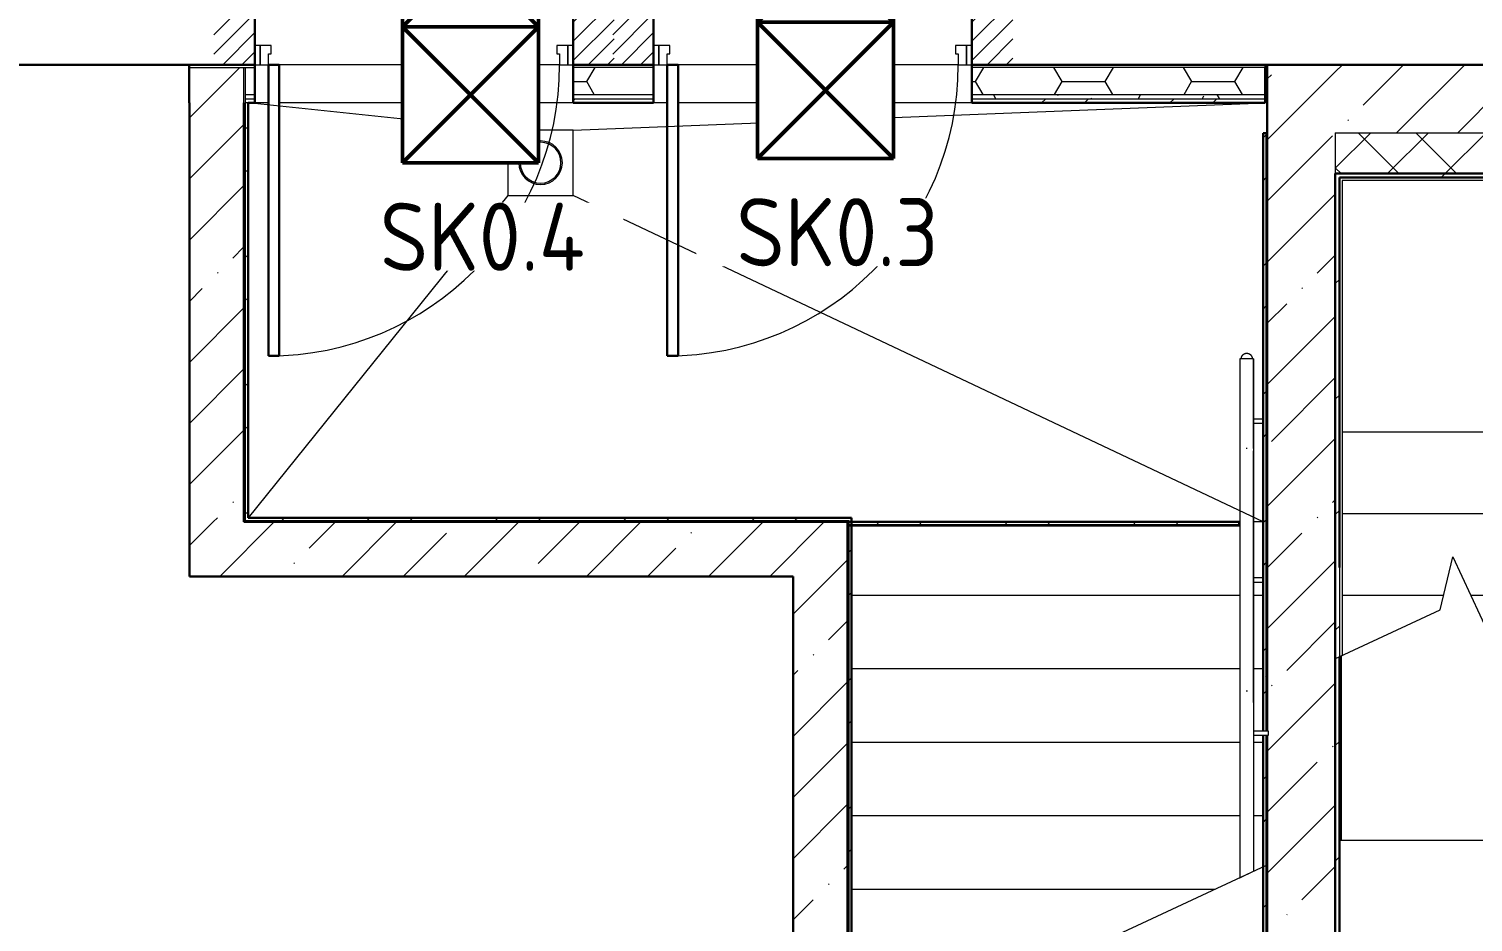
# Model space of a CAD drawing. Header units: millimetres. Extents: x -325553 to 627452, y -28539 to 738858.
# Drawn here: x -186470 to -181163, y 643672 to 646954 of the extents above; entities that cross this region are included whole.
import ezdxf

# ---------------------------------------------------------------- set-up
doc = ezdxf.new("R2010")
doc.units = ezdxf.units.MM
doc.set_wipeout_variables(frame=1)
doc.linetypes.add('ADSK_Сверху', pattern=[450, 300, -150])
doc.linetypes.add('ADSK_Штриховая_ш2 п1_5', pattern=[4.5, 3, -1.5])
for name, color, linetype, lineweight in [('RC-Линии_связи-Адресные', 5, 'Continuous', 30), ('Двери', 252, 'Continuous', 9), ('Лестницы', 252, 'Continuous', 9), ('Линии', 7, 'Continuous', 9), ('Маркировка Не АУ', 7, 'Continuous', 25), ('НО СКУД', 7, 'Continuous', 50), ('Ограждение', 252, 'Continuous', 9), ('Перекрытие', 252, 'Continuous', 18), ('Сантехника', 252, 'Continuous', 9), ('Стены внутренние', 7, 'Continuous', 18), ('Стены наружные', 7, 'Continuous', 18), ('Стены штриховка', 7, 'Continuous', 9)]:
    doc.layers.add(name, color=color, linetype=linetype, lineweight=lineweight)
doc.styles.add('ISOCPEUR', font='isocpeur.ttf', dxfattribs={"width": 0.9, "height": 350})

# ---------------------------------------------------------------- blocks, each defined once
blk = doc.blocks.new('подвал')
at = {"layer": 'Двери', "lineweight": 18, "true_color": 0x636466}
h = blk.add_hatch(dxfattribs=at)
h.set_pattern_fill('FP_1', color=251, angle=180, style=0, pattern_type=2)
h.set_pattern_definition([(225, (-184251.95, 14336.906), (35.3553, -35.3553), [])])
h.paths.add_polyline_path([(-183517, 14111.9), (-183517, 14561.9), (-183667, 14561.9), (-183667, 14111.9)])
h.paths.add_polyline_path([(-184987, 14111.9), (-184837, 14111.9), (-184837, 14561.9), (-184987, 14561.9)])
h = blk.add_hatch(dxfattribs=at)
h.set_pattern_fill('FP_1', color=251, angle=180, style=0, pattern_type=2)
h.set_pattern_definition([(225, (-182786.95, 14336.906), (35.3553, -35.3553), [])])
h.paths.add_polyline_path([(-182052, 14111.9), (-182052, 14561.9), (-182202, 14561.9), (-182202, 14111.9), (-182065.7, 14111.9)])
h.paths.add_polyline_path([(-183522, 14111.9), (-183372, 14111.9), (-183372, 14561.9), (-183522, 14561.9)])
at = {"layer": 'Ограждение', "true_color": 0x636466}
h = blk.add_hatch(dxfattribs=at)
h.set_pattern_fill('FP_22', color=251, style=0, pattern_type=2)
h.set_pattern_definition([(0, (-204731, -798.36), (0, 600), []), (90, (-204731, -798.36), (-600, 4e-14), [])])
h.paths.add_polyline_path([(-180844.2, 11261.9), (-180844.2, 11940.2), (-180852, 11936.6), (-180852, 11261.9)])
at = {"layer": 'Двери', "color": 251, "linetype": 'ADSK_Штриховая_ш2 п1_5', "true_color": 0x636466}
for p, q in [((-184837, 14111.9), (-184837, 14561.9)), ((-183667, 14561.9), (-183667, 14111.9)), ((-183372, 14111.9), (-183372, 14561.9)), ((-182202, 14561.9), (-182202, 14111.9)), ((-184987, 14111.9), (-184837, 14111.9)), ((-183667, 14111.9), (-183517, 14111.9)), ((-183522, 14111.9), (-183372, 14111.9)), ((-182202, 14111.9), (-182052, 14111.9))]:
    blk.add_line(p, q, dxfattribs=at)
at = {"layer": 'Двери', "color": 251, "true_color": 0x636466}
for p, q in [((-184817, 14181.9), (-184837, 14181.9)), ((-184837, 14181.9), (-184837, 14111.9)), ((-184817, 14181.9), (-184817, 14111.9)), ((-184777, 14181.9), (-184817, 14181.9)), ((-184817, 14111.9), (-184817, 14181.9)), ((-184777, 14151.9), (-184777, 14181.9)), ((-183687, 14181.9), (-183727, 14181.9)), ((-183727, 14181.9), (-183727, 14151.9)), ((-183687, 14111.9), (-183687, 14181.9)), ((-183687, 14181.9), (-183687, 14111.9)), ((-183667, 14181.9), (-183687, 14181.9)), ((-183667, 14111.9), (-183667, 14181.9)), ((-183352, 14181.9), (-183372, 14181.9)), ((-183372, 14181.9), (-183372, 14111.9)), ((-183352, 14181.9), (-183352, 14111.9)), ((-183312, 14181.9), (-183352, 14181.9)), ((-183352, 14111.9), (-183352, 14181.9)), ((-183312, 14151.9), (-183312, 14181.9)), ((-182222, 14181.9), (-182262, 14181.9)), ((-182262, 14181.9), (-182262, 14151.9)), ((-182222, 14111.9), (-182222, 14181.9)), ((-182222, 14181.9), (-182222, 14111.9)), ((-182202, 14181.9), (-182222, 14181.9)), ((-182202, 14111.9), (-182202, 14181.9)), ((-184787, 14111.9), (-184787, 14151.9)), ((-184787, 14151.9), (-184777, 14151.9)), ((-183727, 14151.9), (-183717, 14151.9)), ((-183717, 14151.9), (-183717, 14111.9)), ((-183322, 14111.9), (-183322, 14151.9)), ((-183322, 14151.9), (-183312, 14151.9)), ((-182262, 14151.9), (-182252, 14151.9)), ((-182252, 14151.9), (-182252, 14111.9)), ((-184837, 14111.9), (-184817, 14111.9)), ((-184817, 14111.9), (-184787, 14111.9)), ((-183717, 14111.9), (-183687, 14111.9)), ((-183687, 14111.9), (-183667, 14111.9)), ((-183372, 14111.9), (-183352, 14111.9)), ((-183352, 14111.9), (-183322, 14111.9)), ((-182252, 14111.9), (-182222, 14111.9)), ((-182222, 14111.9), (-182202, 14111.9))]:
    blk.add_line(p, q, dxfattribs=at)
at = {"layer": 'Двери', "color": 251, "lineweight": 30, "true_color": 0x636466}
for p, q in [((-184747, 14111.9), (-184787, 14111.9)), ((-184787, 14111.9), (-184787, 13041.9)), ((-184747, 13041.9), (-184747, 14111.9)), ((-183282, 14111.9), (-183322, 14111.9)), ((-183322, 14111.9), (-183322, 13041.9)), ((-183282, 13041.9), (-183282, 14111.9)), ((-184787, 13041.9), (-184747, 13041.9)), ((-183322, 13041.9), (-183282, 13041.9))]:
    blk.add_line(p, q, dxfattribs=at)
at = {"layer": 'Двери', "color": 251, "true_color": 0x636466}
for centre in [(-184787, 14111.9), (-183322, 14111.9)]:
    blk.add_arc(centre, 1070, 270, 0, dxfattribs=at)
at = {"layer": 'Лестницы', "color": 251, "true_color": 0x636466}
for p, q in [((-180018.7, 12761.9), (-180842, 12761.9)), ((-180018.7, 12761.9), (-180842, 12761.9)), ((-181217.8, 12431.9), (-181220.7, 12431.9)), ((-181217.8, 12431.9), (-181220.7, 12431.9)), ((-181132, 12431.9), (-181167.2, 12431.9)), ((-181132, 12431.9), (-181167.2, 12431.9)), ((-180018.7, 12461.9), (-180842, 12461.9)), ((-180018.7, 12461.9), (-180842, 12461.9)), ((-180482, 12109.1), (-180434.7, 12303.5)), ((-180434.7, 12303.5), (-180302.7, 12020.3)), ((-181217.8, 12161.9), (-182644.2, 12161.9)), ((-181217.8, 12161.9), (-182644.2, 12161.9)), ((-181132, 12161.9), (-181167.2, 12161.9)), ((-181132, 12161.9), (-181167.2, 12161.9)), ((-180469.2, 12161.9), (-180842, 12161.9)), ((-180469.2, 12161.9), (-180842, 12161.9)), ((-180268.3, 12161.9), (-180368.7, 12161.9)), ((-180268.3, 12161.9), (-180368.7, 12161.9)), ((-180868.7, 11928.8), (-180482, 12109.1)), ((-181217.8, 11891.9), (-182644.2, 11891.9)), ((-181217.8, 11891.9), (-182644.2, 11891.9)), ((-181132, 11891.9), (-181167.2, 11891.9)), ((-181132, 11891.9), (-181167.2, 11891.9)), ((-181217.8, 11621.9), (-182644.2, 11621.9)), ((-181217.8, 11621.9), (-182644.2, 11621.9)), ((-181132, 11621.9), (-181167.2, 11621.9)), ((-181132, 11621.9), (-181167.2, 11621.9)), ((-181217.2, 11351.9), (-182644.2, 11351.9)), ((-181217.2, 11351.9), (-182644.2, 11351.9)), ((-181132, 11351.9), (-181167.2, 11351.9)), ((-181132, 11351.9), (-181167.2, 11351.9)), ((-181775.9, 10864.7), (-181119.2, 11171)), ((-181310.2, 11081.9), (-182644.2, 11081.9)), ((-181310.2, 11081.9), (-182644.2, 11081.9))]:
    blk.add_line(p, q, dxfattribs=at)
at = {"layer": 'Линии', "color": 251, "linetype": 'ADSK_Сверху', "ltscale": 100, "true_color": 0x636466}
for p, q in [((-183907, 13871.9), (-184862, 13971.9)), ((-183667, 13871.9), (-181124.5, 13971.9)), ((-183907, 13631.9), (-184862, 12446.9)), ((-181132, 12431.9), (-183667, 13631.9))]:
    blk.add_line(p, q, dxfattribs=at)
at = {"layer": 'Ограждение', "color": 251, "true_color": 0x636466}
for p, q in [((-180842, 13686.9), (-180842, 13061.9)), ((-179868.7, 13686.9), (-180842, 13686.9)), ((-180842, 13061.9), (-180842, 11941.2)), ((-181217.2, 13031.9), (-181217.2, 12701.5)), ((-181167.2, 13031.9), (-181217.2, 13031.9)), ((-181217.2, 13031.9), (-181217.2, 12701.9)), ((-181189.9, 13031.9), (-181194.5, 13031.9)), ((-181167.2, 12701.5), (-181167.2, 13031.9)), ((-181167.2, 13031.9), (-181167.2, 12701.9)), ((-181132, 12809.5), (-181167.2, 12809.5)), ((-181167.2, 12794.5), (-181132, 12794.5)), ((-181217.2, 12701.9), (-181217.2, 11125.3)), ((-181217.2, 12693.7), (-181217.2, 11768.9)), ((-181167.2, 12701.9), (-181167.2, 11148.6)), ((-181167.2, 11768.9), (-181167.2, 12693.7)), ((-180852, 12264.9), (-180852, 11936.6)), ((-181132, 12226.4), (-181167.2, 12226.4)), ((-181167.2, 12211.4), (-181132, 12211.4)), ((-180852, 11936.6), (-180842, 11941.2)), ((-180844.2, 11261.9), (-180844.2, 11940.2)), ((-181189.6, 11810.7), (-181194.8, 11810.7)), ((-181112.2, 11663.9), (-181167.2, 11663.9)), ((-181167.2, 11648.9), (-181112.2, 11648.9)), ((-181112.2, 11656.4), (-181112.2, 11663.9)), ((-181112.2, 11648.9), (-181112.2, 11656.4)), ((-181217.2, 11125.3), (-181167.2, 11148.6))]:
    blk.add_line(p, q, dxfattribs=at)
at = {"layer": 'Ограждение', "color": 251, "true_color": 0x636466, "flags": 128}
for points in [[(-181212.2, 13031.9), (-181212.2, 13032.7), (-181212.1, 13033.5), (-181212, 13034.3), (-181211.9, 13035.1), (-181211.8, 13035.9), (-181211.6, 13036.7), (-181211.4, 13037.4), (-181211.2, 13038.2), (-181210.9, 13039), (-181210.6, 13039.7), (-181210.3, 13040.4), (-181209.9, 13041.1), (-181209.5, 13041.8), (-181209.1, 13042.5), (-181208.7, 13043.2), (-181208.2, 13043.8), (-181207.7, 13044.5), (-181207.2, 13045.1), (-181206.7, 13045.7), (-181206.1, 13046.3), (-181205.5, 13046.8), (-181204.9, 13047.3), (-181204.3, 13047.8), (-181203.7, 13048.3), (-181203, 13048.7), (-181202.3, 13049.2), (-181201.6, 13049.5), (-181200.9, 13049.9), (-181200.2, 13050.2), (-181199.4, 13050.5), (-181198.7, 13050.8), (-181197.9, 13051.1), (-181197.2, 13051.3), (-181196.4, 13051.5), (-181195.6, 13051.6), (-181194.8, 13051.7), (-181194, 13051.8), (-181193.2, 13051.9), (-181192.4, 13051.9), (-181192.2, 13051.9)], [(-181192.2, 13051.9), (-181191.4, 13051.9), (-181190.6, 13051.8), (-181189.8, 13051.8), (-181189, 13051.7), (-181188.2, 13051.5), (-181187.4, 13051.3), (-181186.7, 13051.1), (-181185.9, 13050.9), (-181185.1, 13050.6), (-181184.4, 13050.3), (-181183.7, 13050), (-181183, 13049.6), (-181182.3, 13049.3), (-181181.6, 13048.9), (-181180.9, 13048.4), (-181180.2, 13047.9), (-181179.6, 13047.5), (-181179, 13046.9), (-181178.4, 13046.4), (-181177.8, 13045.8), (-181177.3, 13045.3), (-181176.8, 13044.6), (-181176.3, 13044), (-181175.8, 13043.4), (-181175.4, 13042.7), (-181174.9, 13042), (-181174.6, 13041.3), (-181174.2, 13040.6), (-181173.9, 13039.9), (-181173.5, 13039.2), (-181173.3, 13038.4), (-181173, 13037.6), (-181172.8, 13036.9), (-181172.6, 13036.1), (-181172.5, 13035.3), (-181172.4, 13034.5), (-181172.3, 13033.7), (-181172.2, 13032.9), (-181172.2, 13032.1), (-181172.2, 13031.9)]]:
    blk.add_lwpolyline(points, dxfattribs=at)
at = {"layer": 'Ограждение', "color": 251, "true_color": 0x636466}
blk.add_open_spline([(-181190.3, 12701.9), (-181190.9, 12701.9), (-181192.2, 12701.9), (-181193.4, 12701.9), (-181194.1, 12701.9)], degree=3, dxfattribs=at)
at = {"layer": 'Перекрытие', "color": 251, "true_color": 0x636466}
for p, q in [((-183907, 13871.9), (-183907, 13631.9)), ((-183667, 13871.9), (-183907, 13871.9)), ((-183667, 13631.9), (-183667, 13871.9)), ((-183907, 13631.9), (-183667, 13631.9)), ((-178668.7, 11261.9), (-180852, 11261.9))]:
    blk.add_line(p, q, dxfattribs=at)
at = {"layer": 'Сантехника', "color": 251, "true_color": 0x636466}
for p, q in [((-183667, 13871.9), (-183907, 13871.9)), ((-183907, 13871.9), (-183907, 13631.9)), ((-183667, 13631.9), (-183667, 13871.9)), ((-183907, 13631.9), (-183667, 13631.9))]:
    blk.add_line(p, q, dxfattribs=at)
for radius, start, end in [(80, 90, 270), (75, 90, 270), (75, 109.9712, 115.0288), (80, 270, 90), (75, 270, 90), (75, 64.9712, 70.0288), (75, 154.9712, 160.0288), (75, 19.9712, 25.0288), (75, 199.9712, 205.0288), (75, 334.9712, 340.0288), (75, 244.9712, 250.0288), (75, 289.9712, 295.0288)]:
    blk.add_arc((-183787, 13751.9), radius, start, end, dxfattribs=at)
at = {"layer": 'Стены внутренние', "color": 251, "linetype": 'Continuous', "lineweight": 9, "true_color": 0x636466}
for p, q in [((-180867, 13731.9), (-180736.9, 13861.9)), ((-180633.2, 13711.9), (-180783.2, 13861.9)), ((-180674.8, 13711.9), (-180524.8, 13861.9)), ((-180421.1, 13711.9), (-180571.1, 13861.9)), ((-180462.6, 13711.9), (-180312.6, 13861.9)), ((-180845.3, 13711.9), (-180867, 13733.5))]:
    blk.add_line(p, q, dxfattribs=at)
at = {"layer": 'Стены внутренние', "color": 251, "lineweight": 30, "true_color": 0x636466}
blk.add_line((-180867, 13711.9), (-176567, 13711.9), dxfattribs=at)
at = {"layer": 'Стены наружные', "color": 251, "lineweight": 30, "true_color": 0x636466}
for p, q in [((-183372, 13971.9), (-183372, 15786.9)), ((-184837, 13971.9), (-184837, 14561.9)), ((-183667, 14561.9), (-183667, 13971.9)), ((-182202, 14561.9), (-182202, 13971.9)), ((-184837, 14111.9), (-200767, 14111.9)), ((-185078, 14111.9), (-185078, 13971.9)), ((-183667, 14111.9), (-183372, 14111.9)), ((-176917, 14111.9), (-182202, 14111.9)), ((-181124.5, 13971.9), (-181124.5, 14101.9)), ((-181124.5, 14101.9), (-181123.5, 14101.9)), ((-181123.5, 14101.9), (-181123.5, 14111.9)), ((-181117, 11663.9), (-181117, 14111.9)), ((-185078, 13971.9), (-185077, 13971.9)), ((-185077, 13971.9), (-185077, 12231.9)), ((-184877, 12431.9), (-184877, 13971.9)), ((-184862, 13971.9), (-184837, 13971.9)), ((-184862, 12446.9), (-184862, 13971.9)), ((-183667, 13971.9), (-183372, 13971.9)), ((-182202, 13971.9), (-181124.5, 13971.9)), ((-181117, 13859.9), (-181132, 13859.9)), ((-181132, 13859.9), (-181132, 11663.7)), ((-180867, 10259.9), (-180867, 13711.9)), ((-180852, 12264.4), (-180852, 13696.9)), ((-180852, 13696.9), (-176552, 13696.9)), ((-184877, 12431.9), (-181220.7, 12431.9)), ((-182644.2, 12446.9), (-184862, 12446.9)), ((-182659.2, 10541.9), (-182659.2, 12431.9)), ((-182659.2, 12418.9), (-181220.7, 12418.9)), ((-182644.2, 10541.9), (-182644.2, 12446.9)), ((-181220.7, 12418.9), (-181220.7, 12431.9)), ((-185077, 12231.9), (-182859.2, 12231.9)), ((-182859.2, 12231.9), (-182859.2, 9310.4)), ((-180852, 10274.9), (-180852, 11936.6)), ((-181132, 11649.2), (-181132, 10541.9)), ((-181117, 9310.4), (-181117, 11648.9))]:
    blk.add_line(p, q, dxfattribs=at)
at = {"layer": 'Стены наружные', "color": 251, "true_color": 0x636466}
for p, q in [((-185078, 14101.9), (-184877, 14101.9)), ((-183717, 14111.9), (-184787, 14111.9)), ((-182252, 14111.9), (-183322, 14111.9)), ((-184787, 13971.9), (-184837, 13971.9)), ((-183667, 13971.9), (-184747, 13971.9)), ((-183322, 13971.9), (-183372, 13971.9)), ((-182202, 13971.9), (-183282, 13971.9))]:
    blk.add_line(p, q, dxfattribs=at)
at = {"layer": 'Стены наружные', "color": 251, "linetype": 'Continuous', "lineweight": 9, "true_color": 0x636466}
for p, q in [((-185077.8, 13915.6), (-184891.6, 14101.9)), ((-183617.2, 14049.6), (-183587, 14101.9)), ((-182188.4, 14049.6), (-182158.3, 14101.9)), ((-181870.9, 14049.7), (-181901, 14101.9)), ((-181712.2, 14049.6), (-181682, 14101.9)), ((-181394.6, 14049.7), (-181424.8, 14101.9)), ((-181235.9, 14049.6), (-181205.7, 14101.9)), ((-181117, 13835.4), (-180867, 14085.4)), ((-181117, 14059.9), (-181101.7, 14075.2)), ((-180867, 14085.4), (-180840.4, 14111.9)), ((-180764.9, 13962.9), (-180615.9, 14111.9)), ((-180641.4, 13861.9), (-180391.4, 14111.9)), ((-183667, 14049.7), (-183617.2, 14049.7)), ((-183589.6, 14001.9), (-183617.1, 14049.7)), ((-182202, 14049.7), (-182188.5, 14049.7)), ((-182160.8, 14001.9), (-182188.4, 14049.7)), ((-181898.5, 14001.9), (-181870.9, 14049.6)), ((-181871, 14049.7), (-181712.2, 14049.7)), ((-181870.9, 14049.6), (-181870.9, 14049.6)), ((-181870.9, 14049.6), (-181870.9, 14049.6)), ((-181684.6, 14001.9), (-181712.1, 14049.7)), ((-181422.2, 14001.9), (-181394.7, 14049.6)), ((-181394.7, 14049.7), (-181236, 14049.7)), ((-181394.7, 14049.6), (-181394.7, 14049.6)), ((-181394.7, 14049.6), (-181394.7, 14049.6)), ((-181208.3, 14001.9), (-181235.9, 14049.7)), ((-180416.9, 13861.9), (-180259.8, 14019.1)), ((-183667, 13979.5), (-183659.5, 13986.9)), ((-183459.2, 14001.9), (-183459.4, 14001.5)), ((-182113.7, 13986.9), (-182122.3, 14001.9)), ((-181945.8, 13971.9), (-181930.8, 13986.9)), ((-181884.9, 13997.1), (-181887.7, 14001.9)), ((-181788.7, 13971.9), (-181773.7, 13986.9)), ((-181761.7, 13986.9), (-181762.9, 13988.9)), ((-181582.1, 14001.9), (-181590.8, 13986.9)), ((-181474.4, 13971.9), (-181459.4, 13986.9)), ((-181350.9, 13996), (-181356.1, 13986.9)), ((-181317.2, 13971.9), (-181302.2, 13986.9)), ((-181292.6, 13987.1), (-181301.1, 14001.9)), ((-180821, 13906.8), (-180818.7, 13909.2)), ((-185077.7, 13691.3), (-184877, 13892)), ((-184872, 13874.6), (-184862, 13884.6)), ((-181132, 13842.9), (-181122, 13852.9)), ((-181117, 13610.9), (-180877.2, 13850.7)), ((-184872, 13717.4), (-184862, 13727.4)), ((-181132, 13685.7), (-181122, 13695.7)), ((-180477.6, 13696.9), (-180462.6, 13711.9)), ((-185077.6, 13466.9), (-184877, 13667.5)), ((-181117, 13386.4), (-180867, 13636.4)), ((-184918.3, 13401.7), (-184877, 13443)), ((-184872, 13403.1), (-184862, 13413.1)), ((-181132, 13371.4), (-181122, 13381.4)), ((-181117, 13385.2), (-181122, 13376.5)), ((-180933.3, 13345.5), (-180867, 13411.9)), ((-184974.4, 13345.5), (-184972, 13347.9)), ((-180867, 13307.6), (-180852, 13322.6)), ((-185077.4, 13242.5), (-185030.5, 13289.4)), ((-180989.4, 13289.4), (-180987.1, 13291.8)), ((-185077.3, 13018.1), (-184877, 13218.5)), ((-184872, 13245.9), (-184862, 13255.9)), ((-181132, 13214.2), (-181122, 13224.2)), ((-181117, 13161.9), (-181045.5, 13233.3)), ((-181117, 12937.4), (-180867, 13187.4)), ((-185077.2, 12793.8), (-184877, 12994)), ((-184872, 12977.3), (-184877, 12968.7)), ((-181101.7, 12728.1), (-180867, 12962.9)), ((-184872, 12931.6), (-184862, 12941.6)), ((-181132, 12899.9), (-181122, 12909.9)), ((-180867, 12883.3), (-180852, 12898.3)), ((-185077, 12569.4), (-184877, 12769.5)), ((-184872, 12774.5), (-184862, 12784.5)), ((-181132, 12742.8), (-181122, 12752.8)), ((-181117, 12488.4), (-180867, 12738.4)), ((-181117.8, 12571), (-181122, 12563.7)), ((-184918.3, 12503.6), (-184915.9, 12506)), ((-180877.2, 12503.6), (-180867, 12513.9)), ((-180867, 12459.1), (-180852, 12474.1)), ((-185077, 12345), (-184990, 12431.9)), ((-184990, 12431.9), (-184974.4, 12447.5)), ((-184965.5, 12231.9), (-184765.5, 12431.9)), ((-184872, 12460.2), (-184862, 12470.2)), ((-184738.1, 12436.9), (-184728.1, 12446.9)), ((-184637.7, 12335.3), (-184541, 12431.9)), ((-184516.5, 12231.9), (-184316.5, 12431.9)), ((-184423.8, 12436.9), (-184413.8, 12446.9)), ((-184385.8, 12435.9), (-184386.4, 12436.9)), ((-184266.6, 12436.9), (-184256.6, 12446.9)), ((-184067.5, 12231.9), (-183867.5, 12431.9)), ((-184031.5, 12431.9), (-184034.4, 12436.9)), ((-183952.3, 12436.9), (-183942.3, 12446.9)), ((-183795.8, 12279.1), (-183643, 12431.9)), ((-183795.1, 12436.9), (-183785.1, 12446.9)), ((-183776.1, 12436.9), (-183779, 12431.9)), ((-183618.5, 12231.9), (-183418.5, 12431.9)), ((-183480.8, 12436.9), (-183470.8, 12446.9)), ((-183323.7, 12436.9), (-183313.7, 12446.9)), ((-183169.5, 12231.9), (-182969.5, 12431.9)), ((-183009.4, 12436.9), (-182999.4, 12446.9)), ((-182975.7, 12431.9), (-182978.6, 12436.9)), ((-182945, 12231.9), (-182745, 12431.9)), ((-182852.2, 12436.9), (-182842.2, 12446.9)), ((-182616.2, 12418.9), (-182617.9, 12421.9)), ((-182552.9, 12421.9), (-182542.9, 12431.9)), ((-182395.7, 12421.9), (-182385.7, 12431.9)), ((-182081.4, 12421.9), (-182071.4, 12431.9)), ((-182029.6, 12418.9), (-182031.4, 12421.9)), ((-181924.3, 12421.9), (-181914.3, 12431.9)), ((-181610, 12421.9), (-181600, 12431.9)), ((-181452.8, 12421.9), (-181442.8, 12431.9)), ((-181132, 12428.5), (-181122, 12438.5)), ((-180933.3, 12447.5), (-180930.9, 12449.9)), ((-184292, 12231.9), (-184132.5, 12391.4)), ((-183234.5, 12391.4), (-183232.1, 12393.8)), ((-181117, 12263.9), (-180989.4, 12391.4)), ((-183394, 12231.9), (-183290.6, 12335.3)), ((-182654.2, 12320.6), (-182644.2, 12330.6)), ((-184693.8, 12279.1), (-184691.4, 12281.5)), ((-182720.4, 12231.9), (-182659.2, 12293.2)), ((-182654.2, 12281.5), (-182659.2, 12290.2)), ((-181132, 12271.3), (-181122, 12281.3)), ((-181117, 12039.4), (-180867, 12289.4)), ((-182859.2, 12093.2), (-182720.4, 12231.9)), ((-182654.2, 12163.5), (-182644.2, 12173.5)), ((-182659.2, 12104.8), (-182654.2, 12104.8)), ((-182729.3, 11998.5), (-182659.2, 12068.7)), ((-181045.5, 11886.2), (-180867, 12064.8)), ((-180867, 12034.8), (-180852, 12049.8)), ((-182785.5, 11942.4), (-182783.1, 11944.7)), ((-181132, 11957), (-181122, 11967)), ((-182658.1, 11935.1), (-182659.2, 11933.1)), ((-182659.2, 11901.6), (-182654.2, 11901.6)), ((-182859.2, 11868.7), (-182841.6, 11886.2)), ((-182859.2, 11644.2), (-182659.2, 11844.2)), ((-182654.2, 11849.2), (-182644.2, 11859.2)), ((-181119.3, 11858.1), (-181122, 11862.8)), ((-181117, 11590.3), (-180867, 11840.3)), ((-181132, 11799.8), (-181122, 11809.8)), ((-181101.7, 11830.1), (-181099.3, 11832.5)), ((-182655.9, 11674.9), (-182659.2, 11680.6)), ((-182654.2, 11692), (-182644.2, 11702)), ((-180867, 11610.5), (-180852, 11625.5)), ((-182859.2, 11419.6), (-182659.2, 11619.6)), ((-182659.2, 11596.8), (-182654.2, 11596.8)), ((-180877.2, 11605.6), (-180874.8, 11608)), ((-181117, 11365.8), (-180933.3, 11549.5)), ((-181132, 11485.5), (-181122, 11495.5)), ((-182859.2, 11195.1), (-182659.2, 11395.1)), ((-182654.2, 11377.7), (-182644.2, 11387.7)), ((-181117, 11141.3), (-180867, 11391.3)), ((-181132, 11328.4), (-181122, 11338.4)), ((-182654.2, 11220.5), (-182644.2, 11230.5)), ((-180867, 11186.3), (-180852, 11201.3)), ((-182673.2, 11156.6), (-182659.2, 11170.6)), ((-180989.4, 11044.3), (-180867, 11166.8)), ((-182729.3, 11100.5), (-182727, 11102.8)), ((-182859.2, 10970.6), (-182785.5, 11044.3)), ((-182659.2, 10987.2), (-182654.2, 10987.2)), ((-181132, 11014.1), (-181122, 11024.1)), ((-181045.5, 10988.2), (-181043.2, 10990.6))]:
    blk.add_line(p, q, dxfattribs=at)
at = {"layer": 'Стены штриховка', "color": 251, "true_color": 0x636466}
for p, q in [((-184877, 13971.9), (-184877, 14101.9)), ((-184877, 14101.9), (-184837, 14101.9)), ((-184872, 14101.9), (-184872, 12436.9)), ((-183372, 14101.9), (-183667, 14101.9)), ((-181124.5, 14101.9), (-182202, 14101.9)), ((-184872, 14001.9), (-184837, 14001.9)), ((-184872, 13986.9), (-184837, 13986.9)), ((-184862, 13971.9), (-184872, 13971.9)), ((-183667, 14001.9), (-183372, 14001.9)), ((-183667, 13986.9), (-183372, 13986.9)), ((-182202, 14001.9), (-181124.5, 14001.9)), ((-182202, 13986.9), (-181124.5, 13986.9)), ((-181122, 13859.9), (-181122, 11663.7)), ((-180867, 13861.9), (-176917, 13861.9)), ((-180867, 13861.9), (-180867, 13711.9)), ((-184872, 12436.9), (-182654.2, 12436.9)), ((-181220.7, 12421.9), (-182659.2, 12421.9)), ((-182654.2, 12436.9), (-182654.2, 10541.9)), ((-181122, 11649.2), (-181122, 10541.9))]:
    blk.add_line(p, q, dxfattribs=at)
blk = doc.blocks.new('сс')
at = {"color": 1}
blk.add_wipeout([(449226.1, 14732.3), (448226.1, 14732.3), (448226.1, 15232.3), (449226.1, 15232.3)], dxfattribs=at).dxf.layer = 'НО СКУД'
at = {"layer": 'НО СКУД', "color": 1}
for p, q in [((448226.1, 15232.3), (449226.1, 15232.3)), ((448226.1, 14732.3), (448226.1, 15232.3)), ((448726.1, 15232.3), (448226.1, 14732.3)), ((448726.1, 14732.3), (448226.1, 15232.3)), ((448726.1, 15232.3), (448726.1, 14732.3)), ((449226.1, 15232.3), (448726.1, 14732.3)), ((449226.1, 14732.3), (448726.1, 15232.3)), ((449226.1, 15232.3), (449226.1, 14732.3)), ((449226.1, 14732.3), (448226.1, 14732.3))]:
    blk.add_line(p, q, dxfattribs=at)
at = {"layer": 'НО СКУД', "color": 1, "ltscale": 30}
blk.add_line((449226.1, 15232.3), (449226.1, 14732.3), dxfattribs=at)

msp = doc.modelspace()

# ---------------------------------------------------------------- block references
msp.add_blockref('подвал', (-802.7, 632710.4))

# ---------------------------------------------------------------- next in the draw order: block references
at = {"layer": 'RC-Линии_связи-Адресные', "rotation": 270}
for p in [(-198525.3, 1095704.2), (-199829.6, 1095687.5)]:
    msp.add_blockref('сс', p, dxfattribs=at)

# ---------------------------------------------------------------- next in the draw order: texts
at = {"layer": 'Маркировка Не АУ', "char_height": 250, "width": 1035.25, "attachment_point": 5, "style": 'ISOCPEUR', "bg_fill": 3, "box_fill_scale": 1, "bg_fill_color": 256, "bg_fill_transparency": 0}
for s, insert in [('SK0.4', (-184803.6, 646190.2)), ('SK0.3', (-183499.2, 646206.9))]:
    msp.add_mtext(s, dxfattribs=dict(at, insert=insert))

doc.saveas('drawing.dxf')
